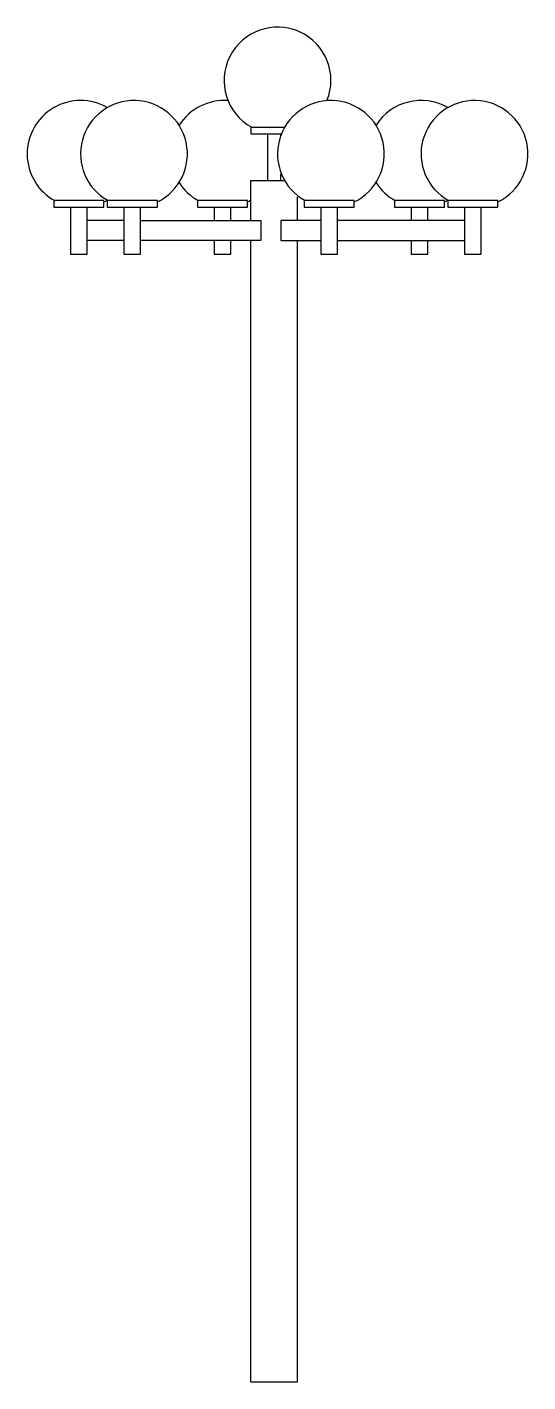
# Model space of a CAD drawing. Header units: millimetres. Extents: x -2868.4 to -2867.65, y 3738.75 to 3740.78.
import ezdxf

# ---------------------------------------------------------------- set-up
doc = ezdxf.new("R2010")
doc.units = ezdxf.units.MM
doc.header["$LTSCALE"] = 10
doc.layers.add('Ele_postes_luz', color=2, linetype='Continuous')

msp = doc.modelspace()

# ---------------------------------------------------------------- linework, layer by layer
at = {"layer": 'Ele_postes_luz'}
for p, q in [((-2868.0669, 3740.6259), (-2868.0169, 3740.6259)), ((-2868.0669, 3740.6259), (-2868.0669, 3740.6159)), ((-2868.0669, 3740.6159), (-2868.0219, 3740.6159)), ((-2868.0419, 3740.6159), (-2868.0419, 3740.5459)), ((-2868.0219, 3740.6137), (-2868.0219, 3740.6159)), ((-2868.0669, 3740.5459), (-2868.0169, 3740.5459)), ((-2868.0669, 3740.4859), (-2868.0669, 3740.5459)), ((-2868.0219, 3740.5459), (-2868.0219, 3740.5559)), ((-2867.9969, 3740.4859), (-2867.9969, 3740.5209)), ((-2868.2869, 3740.5159), (-2868.3619, 3740.5159)), ((-2868.3619, 3740.5159), (-2868.3619, 3740.5059)), ((-2868.3619, 3740.5059), (-2868.2869, 3740.5059)), ((-2868.3369, 3740.5059), (-2868.3369, 3740.4359)), ((-2868.3119, 3740.4359), (-2868.3119, 3740.5059)), ((-2868.2869, 3740.5059), (-2868.2869, 3740.5159)), ((-2868.2069, 3740.5159), (-2868.2819, 3740.5159)), ((-2868.2819, 3740.5159), (-2868.2819, 3740.5059)), ((-2868.2819, 3740.5059), (-2868.2069, 3740.5059)), ((-2868.2569, 3740.5059), (-2868.2569, 3740.4359)), ((-2868.2319, 3740.4359), (-2868.2319, 3740.5059)), ((-2868.2069, 3740.5059), (-2868.2069, 3740.5159)), ((-2868.0719, 3740.5159), (-2868.1469, 3740.5159)), ((-2868.1469, 3740.5159), (-2868.1469, 3740.5059)), ((-2868.1469, 3740.5059), (-2868.0719, 3740.5059)), ((-2868.1219, 3740.5059), (-2868.1219, 3740.4859)), ((-2868.0969, 3740.4859), (-2868.0969, 3740.5059)), ((-2868.0719, 3740.5059), (-2868.0719, 3740.5159)), ((-2867.9119, 3740.5159), (-2867.9869, 3740.5159)), ((-2867.9869, 3740.5159), (-2867.9869, 3740.5059)), ((-2867.9869, 3740.5059), (-2867.9119, 3740.5059)), ((-2867.9619, 3740.5059), (-2867.9619, 3740.4359)), ((-2867.9369, 3740.4359), (-2867.9369, 3740.5059)), ((-2867.9119, 3740.5059), (-2867.9119, 3740.5159)), ((-2867.8519, 3740.5159), (-2867.8519, 3740.5059)), ((-2867.7769, 3740.5159), (-2867.8519, 3740.5159)), ((-2867.8519, 3740.5059), (-2867.7769, 3740.5059)), ((-2867.8269, 3740.5059), (-2867.8269, 3740.4859)), ((-2867.8019, 3740.4859), (-2867.8019, 3740.5059)), ((-2867.7769, 3740.5059), (-2867.7769, 3740.5159)), ((-2867.6969, 3740.5159), (-2867.7719, 3740.5159)), ((-2867.7719, 3740.5159), (-2867.7719, 3740.5059)), ((-2867.7719, 3740.5059), (-2867.6969, 3740.5059)), ((-2867.7469, 3740.5059), (-2867.7469, 3740.4359)), ((-2867.7219, 3740.4359), (-2867.7219, 3740.5059)), ((-2867.6969, 3740.5059), (-2867.6969, 3740.5159)), ((-2868.2569, 3740.4859), (-2868.3119, 3740.4859)), ((-2868.2319, 3740.4859), (-2868.0519, 3740.4859)), ((-2868.0519, 3740.4859), (-2868.0519, 3740.4559)), ((-2867.9619, 3740.4859), (-2868.0219, 3740.4859)), ((-2868.0219, 3740.4859), (-2868.0219, 3740.4559)), ((-2867.7469, 3740.4859), (-2867.9369, 3740.4859)), ((-2868.2569, 3740.4559), (-2868.3119, 3740.4559)), ((-2868.0519, 3740.4559), (-2868.2319, 3740.4559)), ((-2868.1219, 3740.4559), (-2868.1219, 3740.4359)), ((-2868.0969, 3740.4359), (-2868.0969, 3740.4559)), ((-2868.0669, 3738.7459), (-2868.0669, 3740.4559)), ((-2868.0219, 3740.4559), (-2867.9619, 3740.4559)), ((-2867.9969, 3738.7459), (-2867.9969, 3740.4559)), ((-2867.9369, 3740.4559), (-2867.7469, 3740.4559)), ((-2867.8269, 3740.4559), (-2867.8269, 3740.4359)), ((-2867.8019, 3740.4359), (-2867.8019, 3740.4559)), ((-2868.3369, 3740.4359), (-2868.3119, 3740.4359)), ((-2868.2569, 3740.4359), (-2868.2319, 3740.4359)), ((-2868.1219, 3740.4359), (-2868.0969, 3740.4359)), ((-2867.9619, 3740.4359), (-2867.9369, 3740.4359)), ((-2867.8269, 3740.4359), (-2867.8019, 3740.4359)), ((-2867.7469, 3740.4359), (-2867.7219, 3740.4359)), ((-2868.0669, 3738.7459), (-2867.9969, 3738.7459))]:
    msp.add_line(p, q, dxfattribs=at)
for centre, start, end in [((-2868.0269, 3740.6959), 337.8057, 241.045), ((-2868.3219, 3740.5859), 60, 241.045), ((-2868.2419, 3740.5859), 295.9445, 241.045), ((-2868.1069, 3740.5859), 85.751, 147.5383), ((-2867.9469, 3740.5859), 295.9445, 241.045), ((-2867.8119, 3740.5859), 60, 147.5383), ((-2867.7319, 3740.5859), 295.9445, 241.045), ((-2868.1069, 3740.5859), 212.4617, 241.045), ((-2867.8119, 3740.5859), 212.4617, 241.045), ((-2868.3219, 3740.5859), 295.9445, 300), ((-2868.1069, 3740.5859), 295.9445, 300), ((-2867.8119, 3740.5859), 295.9445, 300)]:
    msp.add_arc(centre, 0.08, start, end, dxfattribs=at)

doc.saveas('drawing.dxf')
